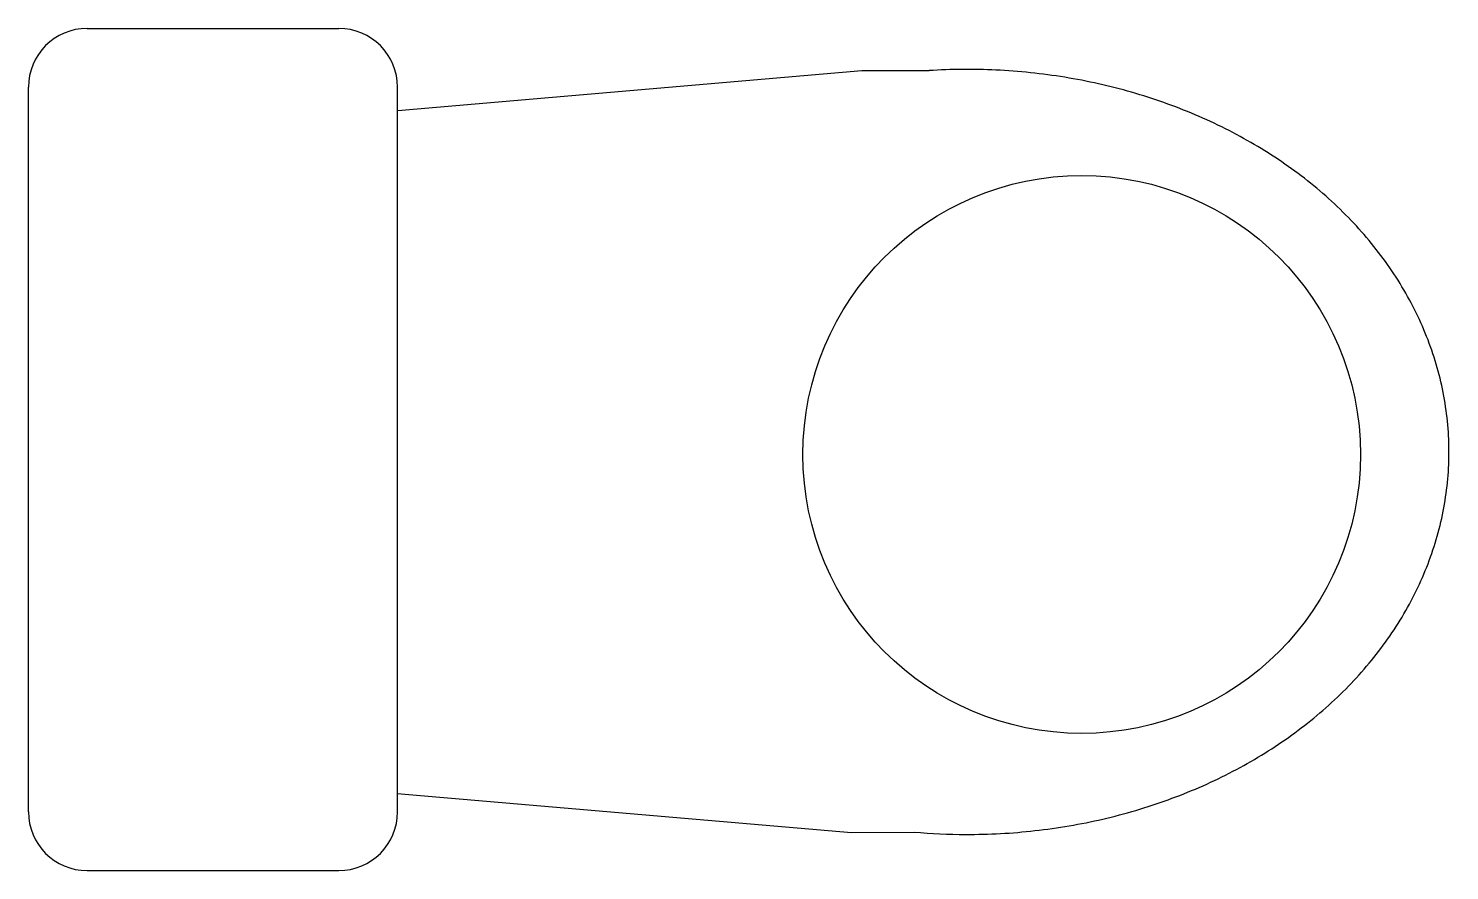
# Model space of a CAD drawing. Header units: millimetres. Extents: x 248232 to 522556, y -209783 to 12000.
# Drawn here: x 490698.79 to 490706.05, y -23212.72 to -23208.42 of the extents above; entities that cross this region are included whole.
import ezdxf

# ---------------------------------------------------------------- set-up
doc = ezdxf.new("R2010")
doc.units = ezdxf.units.MM
doc.layers.add('028-AR_Санприборы', color=187, linetype='Continuous', lineweight=25)
doc.layers.add('АР_025_размер', color=7, linetype='Continuous', lineweight=25)

# ---------------------------------------------------------------- blocks, each defined once
blk = doc.blocks.new('УНИТАЗ')
at = {"layer": '028-AR_Санприборы'}
for p, q in [((-1.85, 0), (1.85, 0)), ((-2.15, -0.3), (-2.15, -1.5858)), ((2.15, -0.3), (2.15, -1.5858)), ((-1.7565, -1.8846), (-1.9558, -4.206)), ((-1.85, -1.8858), (1.85, -1.8858)), ((1.7315, -1.8867), (1.935, -4.2573)), ((-1.9558, -4.206), (-1.9537, -4.5257)), ((1.935, -4.2573), (1.9347, -4.6017))]:
    blk.add_line(p, q, dxfattribs=at)
blk.add_circle((-0.0254, -5.3812), 1.4243, dxfattribs=at)
for centre, start, end in [((-1.85, -0.3), 90, 180), ((1.85, -0.3), 0, 90), ((-1.85, -1.5858), 180, 270), ((1.85, -1.5858), 270, 0)]:
    blk.add_arc(centre, 0.3, start, end, dxfattribs=at)
blk.add_open_spline([(-1.9537, -4.5257), (-1.9613, -4.613), (-1.9653, -4.7007), (-1.9658, -4.9068), (-1.9594, -5.0251), (-1.9331, -5.2595), (-1.9133, -5.3755), (-1.8606, -5.6029), (-1.8277, -5.7143), (-1.7494, -5.9303), (-1.7041, -6.0348), (-1.6015, -6.2349), (-1.5443, -6.3304), (-1.4192, -6.5104), (-1.3512, -6.5949), (-1.2056, -6.7508), (-1.1279, -6.8223), (-0.9644, -6.9505), (-0.8785, -7.0072), (-0.7002, -7.1042), (-0.6077, -7.1445), (-0.4185, -7.2075), (-0.3217, -7.2301), (-0.1262, -7.2568), (-0.0274, -7.2609), (0.1693, -7.2503), (0.2672, -7.2357), (0.4598, -7.1884), (0.5544, -7.1557), (0.738, -7.0732), (0.827, -7.0235), (0.9974, -6.9085), (1.0789, -6.8432), (1.2327, -6.6989), (1.305, -6.6199), (1.4394, -6.4499), (1.5014, -6.3589), (1.614, -6.1671), (1.6646, -6.0663), (1.7537, -5.8567), (1.7921, -5.748), (1.8561, -5.5251), (1.8816, -5.4108), (1.9195, -5.1789), (1.9318, -5.0613), (1.9427, -4.8295), (1.9418, -4.7153), (1.9347, -4.6017)], degree=3, knots=[7.741697, 7.741697, 7.741697, 7.741697, 7.850683, 7.850683, 7.997547, 7.997547, 8.144412, 8.144412, 8.291276, 8.291276, 8.43814, 8.43814, 8.585005, 8.585005, 8.731869, 8.731869, 8.878733, 8.878733, 9.025598, 9.025598, 9.172462, 9.172462, 9.319326, 9.319326, 9.466191, 9.466191, 9.613055, 9.613055, 9.759919, 9.759919, 9.906783, 9.906783, 10.053648, 10.053648, 10.200512, 10.200512, 10.347376, 10.347376, 10.494241, 10.494241, 10.641105, 10.641105, 10.787969, 10.787969, 10.934834, 10.934834, 11.076252, 11.076252, 11.076252, 11.076252], dxfattribs=at)

msp = doc.modelspace()

# ---------------------------------------------------------------- block references
at = {"layer": 'АР_025_размер', "color": 250, "rotation": 90}
msp.add_blockref('УНИТАЗ', (490698.7902, -23210.5677), dxfattribs=at)

doc.saveas('drawing.dxf')
